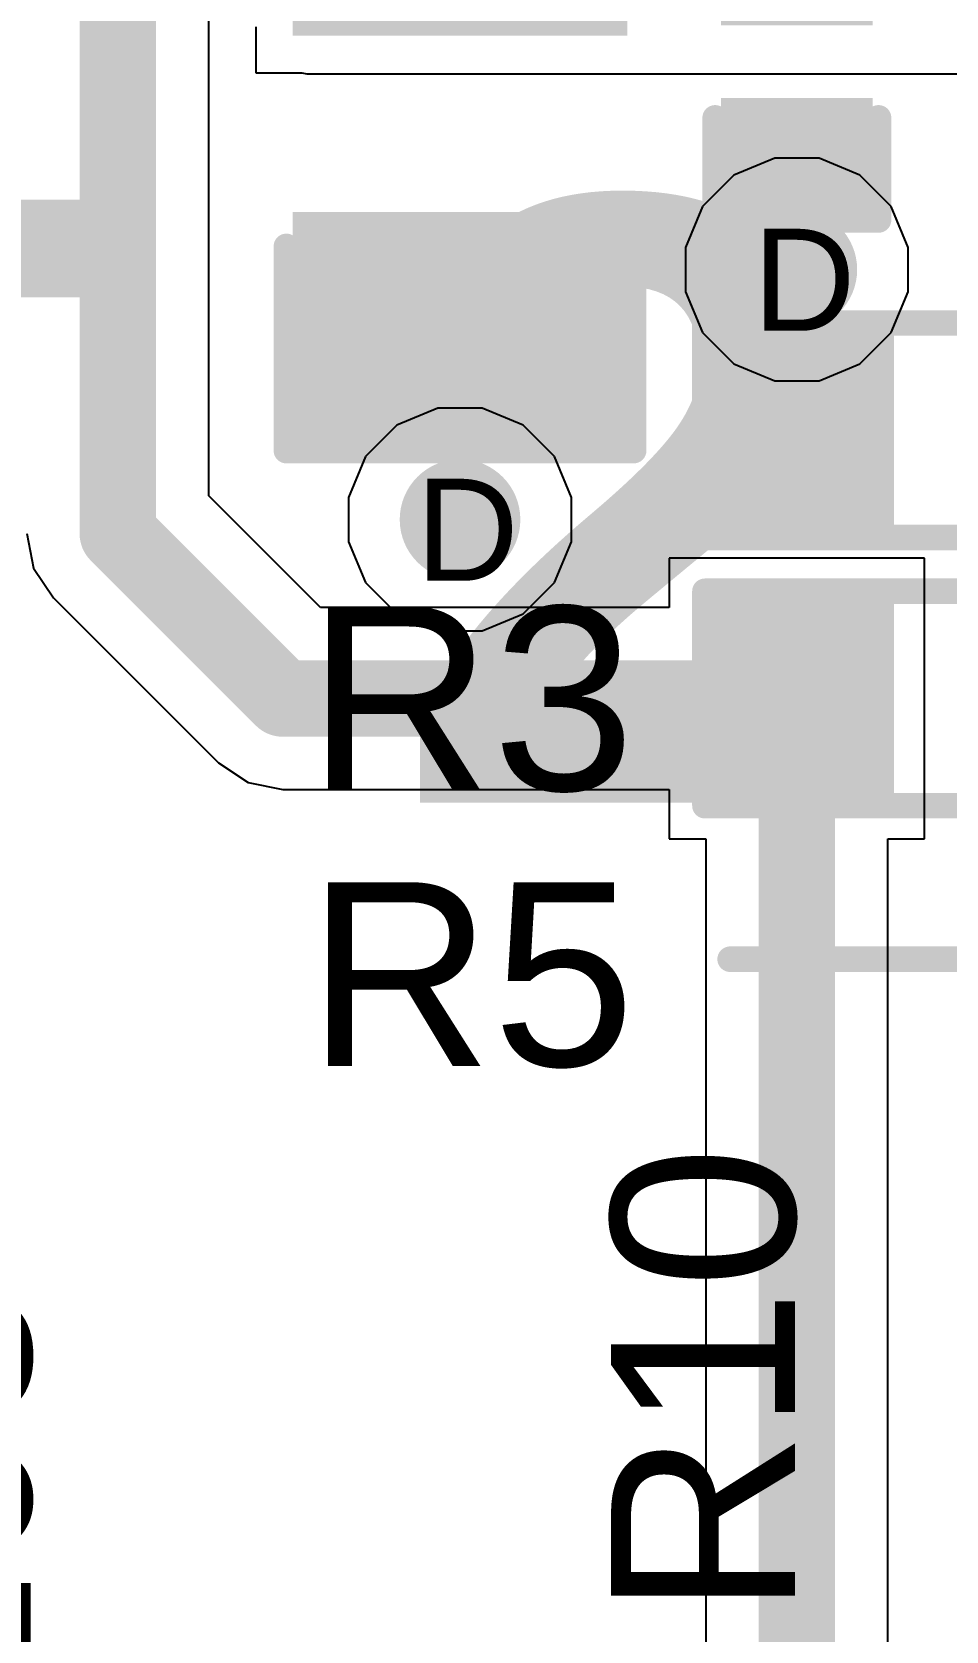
# Model space of a CAD drawing. Header units: inches. Extents: x -11 to 5428, y 0 to 5423.
# Drawn here: x 309.53 to 314.08, y 12.15 to 20.1 of the extents above; entities that cross this region are included whole.
import ezdxf

# ---------------------------------------------------------------- set-up
doc = ezdxf.new("R2010")
doc.units = ezdxf.units.IN
for name, color, linetype in [('Bottom Layer', 5, 'Continuous'), ('Drill Drawing', 1, 'Continuous'), ('GND', 16, 'Continuous'), ('PWR', 76, 'Continuous'), ('Top Layer', 1, 'Continuous'), ('Top Overlay', 2, 'Continuous'), ('Top Paste', 8, 'Continuous'), ('Top Solder', 216, 'Continuous'), ('Via Holes', 16, 'Continuous')]:
    doc.layers.add(name, color=color, linetype=linetype)
doc.styles.add('Arial', font='', dxfattribs={"height": 0.2})
doc.styles.add('Arial_Bold', font='', dxfattribs={"height": 0.2})
doc.styles.get('Arial').set_extended_font_data('Arial')
doc.styles.get('Arial_Bold').set_extended_font_data('Arial', bold=True)

# ---------------------------------------------------------------- blocks, each defined once
blk = doc.blocks.new('C___0805_633')
at = {"layer": 'Top Layer'}
for points in [[(-1.524, 0.76201016), (-0.508, 0.76201016), (-0.508, -0.76198984), (-1.524, -0.76198984)], [(0.508, 0.76201016), (1.524, 0.76201016), (1.524, -0.76198984), (0.508, -0.76198984)]]:
    blk.add_hatch(color=1, dxfattribs=at).paths.add_polyline_path(points)
at = {"layer": 'Top Paste'}
for points in [[(-1.524, 0.76201016), (-0.508, 0.76201016), (-0.508, -0.76198984), (-1.524, -0.76198984)], [(0.508, 0.76201016), (1.524, 0.76201016), (1.524, -0.76198984), (0.508, -0.76198984)]]:
    blk.add_hatch(color=8, dxfattribs=at).paths.add_polyline_path(points)
at = {"layer": 'Top Solder'}
for points in [[(-1.59399986, 0.83201002), (-0.4380001399999999, 0.83201002), (-0.4380001399999999, -0.8319896999999999), (-1.59399986, -0.8319896999999999)], [(0.4380001399999999, 0.83201002), (1.59399986, 0.83201002), (1.59399986, -0.8319896999999999), (0.4380001399999999, -0.8319896999999999)]]:
    blk.add_hatch(color=216, dxfattribs=at).paths.add_polyline_path(points)
at = {"layer": 'Top Overlay'}
for points in [[(-1.6256, 0.8636101599999999, 0.127, 0.127, 0), (-0.6096, 0.8636101599999999, 0.127, 0.127, 0)], [(-1.6256, 0.8636101599999999, 0.127, 0.127, 0), (-1.6256, -0.8635898399999999, 0.127, 0.127, 0)], [(0.6096, 0.8636101599999999, 0.127, 0.127, 0), (1.6256, 0.8636101599999999, 0.127, 0.127, 0)], [(1.6256, 0.8636101599999999, 0.127, 0.127, 0), (1.6256, -0.8635898399999999, 0.127, 0.127, 0)], [(-1.6256, -0.8635898399999999, 0.127, 0.127, 0), (-0.6096, -0.8635898399999999, 0.127, 0.127, 0)], [(0.6096, -0.8635898399999999, 0.127, 0.127, 0), (1.6256, -0.8635898399999999, 0.127, 0.127, 0)]]:
    blk.add_lwpolyline(points, format="xyseb", dxfattribs=at)
for points in [[(-1.65735, 0.8636101599999999, 0.0635, 0.0635, 1), (-1.59385, 0.8636101599999999, 0.0635, 0.0635, 1)], [(-1.65735, 0.8636101599999999, 0.0635, 0.0635, 1), (-1.59385, 0.8636101599999999, 0.0635, 0.0635, 1)], [(-0.64135, 0.8636101599999999, 0.0635, 0.0635, 1), (-0.57785, 0.8636101599999999, 0.0635, 0.0635, 1)], [(0.57785, 0.8636101599999999, 0.0635, 0.0635, 1), (0.64135, 0.8636101599999999, 0.0635, 0.0635, 1)], [(1.59385, 0.8636101599999999, 0.0635, 0.0635, 1), (1.65735, 0.8636101599999999, 0.0635, 0.0635, 1)], [(1.59385, 0.8636101599999999, 0.0635, 0.0635, 1), (1.65735, 0.8636101599999999, 0.0635, 0.0635, 1)], [(-1.65735, -0.8635898399999999, 0.0635, 0.0635, 1), (-1.59385, -0.8635898399999999, 0.0635, 0.0635, 1)], [(-1.65735, -0.8635898399999999, 0.0635, 0.0635, 1), (-1.59385, -0.8635898399999999, 0.0635, 0.0635, 1)], [(-0.64135, -0.8635898399999999, 0.0635, 0.0635, 1), (-0.57785, -0.8635898399999999, 0.0635, 0.0635, 1)], [(0.57785, -0.8635898399999999, 0.0635, 0.0635, 1), (0.64135, -0.8635898399999999, 0.0635, 0.0635, 1)], [(1.59385, -0.8635898399999999, 0.0635, 0.0635, 1), (1.65735, -0.8635898399999999, 0.0635, 0.0635, 1)], [(1.59385, -0.8635898399999999, 0.0635, 0.0635, 1), (1.65735, -0.8635898399999999, 0.0635, 0.0635, 1)]]:
    blk.add_lwpolyline(points, format="xyseb", close=True, dxfattribs=at)
blk = doc.blocks.new('R___0603_759')
at = {"layer": 'Top Layer'}
for points in [[(-0.3809999999999999, 0.4445), (-0.3810000000000001, -0.4445), (-1.143, -0.4445), (-1.143, 0.4445)], [(1.143, 0.4445), (1.143, -0.4445), (0.3809999999999999, -0.4445), (0.3810000000000001, 0.4445)]]:
    blk.add_hatch(color=1, dxfattribs=at).paths.add_polyline_path(points)
at = {"layer": 'Top Paste'}
for points in [[(-0.3809999999999999, 0.4445), (-0.3810000000000001, -0.4445), (-1.143, -0.4445), (-1.143, 0.4445)], [(1.143, 0.4445), (1.143, -0.4445), (0.3809999999999999, -0.4445), (0.3810000000000001, 0.4445)]]:
    blk.add_hatch(color=8, dxfattribs=at).paths.add_polyline_path(points)
at = {"layer": 'Top Solder'}
for points in [[(-0.2793999999999999, 0.5460999999999999), (-0.2794, -0.5461), (-1.2446, -0.5460999999999999), (-1.2446, 0.5461)], [(1.2446, 0.5460999999999999), (1.2446, -0.5461), (0.2793999999999999, -0.5460999999999999), (0.2794, 0.5461)]]:
    blk.add_hatch(color=216, dxfattribs=at).paths.add_polyline_path(points)
at = {"layer": 'Top Overlay'}
for points in [[(-1.2192, -0.5334, 0.127, 0.127, 0), (-1.2192, 0.5334, 0.127, 0.127, 0)], [(-1.2192, 0.5334, 0.127, 0.127, 0), (1.2192, 0.5334, 0.127, 0.127, 0)], [(1.2192, -0.5334, 0.127, 0.127, 0), (1.2192, 0.5334, 0.127, 0.127, 0)], [(-1.2192, -0.5334, 0.127, 0.127, 0), (1.2192, -0.5334, 0.127, 0.127, 0)]]:
    blk.add_lwpolyline(points, format="xyseb", dxfattribs=at)
for points in [[(-1.25095, 0.5334, 0.0635, 0.0635, 1), (-1.18745, 0.5334, 0.0635, 0.0635, 1)], [(-1.25095, 0.5334, 0.0635, 0.0635, 1), (-1.18745, 0.5334, 0.0635, 0.0635, 1)], [(1.18745, 0.5334, 0.0635, 0.0635, 1), (1.25095, 0.5334, 0.0635, 0.0635, 1)], [(1.18745, 0.5334, 0.0635, 0.0635, 1), (1.25095, 0.5334, 0.0635, 0.0635, 1)], [(-1.25095, -0.5334, 0.0635, 0.0635, 1), (-1.18745, -0.5334, 0.0635, 0.0635, 1)], [(-1.25095, -0.5334, 0.0635, 0.0635, 1), (-1.18745, -0.5334, 0.0635, 0.0635, 1)], [(1.18745, -0.5334, 0.0635, 0.0635, 1), (1.25095, -0.5334, 0.0635, 0.0635, 1)], [(1.18745, -0.5334, 0.0635, 0.0635, 1), (1.25095, -0.5334, 0.0635, 0.0635, 1)]]:
    blk.add_lwpolyline(points, format="xyseb", close=True, dxfattribs=at)
blk = doc.blocks.new('R___0603_761')
at = {"layer": 'Top Layer'}
for points in [[(-0.3809999999999999, 0.4445), (-0.3810000000000001, -0.4445), (-1.143, -0.4445), (-1.143, 0.4445)], [(1.143, 0.4445), (1.143, -0.4445), (0.3809999999999999, -0.4445), (0.3810000000000001, 0.4445)]]:
    blk.add_hatch(color=1, dxfattribs=at).paths.add_polyline_path(points)
at = {"layer": 'Top Paste'}
for points in [[(-0.3809999999999999, 0.4445), (-0.3810000000000001, -0.4445), (-1.143, -0.4445), (-1.143, 0.4445)], [(1.143, 0.4445), (1.143, -0.4445), (0.3809999999999999, -0.4445), (0.3810000000000001, 0.4445)]]:
    blk.add_hatch(color=8, dxfattribs=at).paths.add_polyline_path(points)
at = {"layer": 'Top Solder'}
for points in [[(-0.2793999999999999, 0.5460999999999999), (-0.2794, -0.5461), (-1.2446, -0.5460999999999999), (-1.2446, 0.5461)], [(1.2446, 0.5460999999999999), (1.2446, -0.5461), (0.2793999999999999, -0.5460999999999999), (0.2794, 0.5461)]]:
    blk.add_hatch(color=216, dxfattribs=at).paths.add_polyline_path(points)
at = {"layer": 'Top Overlay'}
for points in [[(-1.2192, -0.5334, 0.127, 0.127, 0), (-1.2192, 0.5334, 0.127, 0.127, 0)], [(-1.2192, 0.5334, 0.127, 0.127, 0), (1.2192, 0.5334, 0.127, 0.127, 0)], [(1.2192, -0.5334, 0.127, 0.127, 0), (1.2192, 0.5334, 0.127, 0.127, 0)], [(-1.2192, -0.5334, 0.127, 0.127, 0), (1.2192, -0.5334, 0.127, 0.127, 0)]]:
    blk.add_lwpolyline(points, format="xyseb", dxfattribs=at)
for points in [[(-1.25095, 0.5334, 0.0635, 0.0635, 1), (-1.18745, 0.5334, 0.0635, 0.0635, 1)], [(-1.25095, 0.5334, 0.0635, 0.0635, 1), (-1.18745, 0.5334, 0.0635, 0.0635, 1)], [(1.18745, 0.5334, 0.0635, 0.0635, 1), (1.25095, 0.5334, 0.0635, 0.0635, 1)], [(1.18745, 0.5334, 0.0635, 0.0635, 1), (1.25095, 0.5334, 0.0635, 0.0635, 1)], [(-1.25095, -0.5334, 0.0635, 0.0635, 1), (-1.18745, -0.5334, 0.0635, 0.0635, 1)], [(-1.25095, -0.5334, 0.0635, 0.0635, 1), (-1.18745, -0.5334, 0.0635, 0.0635, 1)], [(1.18745, -0.5334, 0.0635, 0.0635, 1), (1.25095, -0.5334, 0.0635, 0.0635, 1)], [(1.18745, -0.5334, 0.0635, 0.0635, 1), (1.25095, -0.5334, 0.0635, 0.0635, 1)]]:
    blk.add_lwpolyline(points, format="xyseb", close=True, dxfattribs=at)
blk = doc.blocks.new('C___0402_821')
at = {"layer": 'Top Layer'}
for points in [[(-0.69851778, -0.3175), (-0.69851778, 0.3175), (-0.24131778, 0.3175), (-0.24131778, -0.3175)], [(0.24128222, -0.3175), (0.24128222, 0.3175), (0.6984822199999999, 0.3175), (0.6984822199999999, -0.3175)]]:
    blk.add_hatch(color=1, dxfattribs=at).paths.add_polyline_path(points)
at = {"layer": 'Top Paste'}
for points in [[(-0.69851778, -0.3175), (-0.69851778, 0.3175), (-0.24131778, 0.3175), (-0.24131778, -0.3175)], [(0.24128222, -0.3175), (0.24128222, 0.3175), (0.6984822199999999, 0.3175), (0.6984822199999999, -0.3175)]]:
    blk.add_hatch(color=8, dxfattribs=at).paths.add_polyline_path(points)
at = {"layer": 'Top Solder'}
for points in [[(-0.75851766, -0.37749988), (-0.75851766, 0.37749988), (-0.1813178999999999, 0.37749988), (-0.1813179, -0.37749988)], [(0.18128234, -0.37749988), (0.18128234, 0.37749988), (0.7584820999999999, 0.37749988), (0.7584820999999999, -0.37749988)]]:
    blk.add_hatch(color=216, dxfattribs=at).paths.add_polyline_path(points)
at = {"layer": 'Top Overlay'}
for points in [[(-0.78741778, 0.4064, 0.127, 0.127, 0), (-0.78741778, -0.4064, 0.127, 0.127, 0)], [(-0.78741778, 0.4064, 0.127, 0.127, 0), (-0.27941778, 0.4064, 0.127, 0.127, 0)], [(0.27938222, 0.4064, 0.127, 0.127, 0), (0.78738222, 0.4064, 0.127, 0.127, 0)], [(0.78738222, 0.4064, 0.127, 0.127, 0), (0.78738222, -0.4064, 0.127, 0.127, 0)], [(-0.78741778, -0.4064, 0.127, 0.127, 0), (-0.27941778, -0.4064, 0.127, 0.127, 0)], [(0.27938222, -0.4064, 0.127, 0.127, 0), (0.78738222, -0.4064, 0.127, 0.127, 0)]]:
    blk.add_lwpolyline(points, format="xyseb", dxfattribs=at)
for points in [[(-0.81916778, 0.4064, 0.0635, 0.0635, 1), (-0.75566778, 0.4064, 0.0635, 0.0635, 1)], [(-0.81916778, 0.4064, 0.0635, 0.0635, 1), (-0.75566778, 0.4064, 0.0635, 0.0635, 1)], [(-0.3111677799999999, 0.4064, 0.0635, 0.0635, 1), (-0.24766778, 0.4064, 0.0635, 0.0635, 1)], [(0.24763222, 0.4064, 0.0635, 0.0635, 1), (0.31113222, 0.4064, 0.0635, 0.0635, 1)], [(0.75563222, 0.4064, 0.0635, 0.0635, 1), (0.81913222, 0.4064, 0.0635, 0.0635, 1)], [(0.75563222, 0.4064, 0.0635, 0.0635, 1), (0.81913222, 0.4064, 0.0635, 0.0635, 1)], [(-0.81916778, -0.4064, 0.0635, 0.0635, 1), (-0.75566778, -0.4064, 0.0635, 0.0635, 1)], [(-0.81916778, -0.4064, 0.0635, 0.0635, 1), (-0.75566778, -0.4064, 0.0635, 0.0635, 1)], [(-0.3111677799999999, -0.4064, 0.0635, 0.0635, 1), (-0.24766778, -0.4064, 0.0635, 0.0635, 1)], [(0.24763222, -0.4064, 0.0635, 0.0635, 1), (0.31113222, -0.4064, 0.0635, 0.0635, 1)], [(0.75563222, -0.4064, 0.0635, 0.0635, 1), (0.81913222, -0.4064, 0.0635, 0.0635, 1)], [(0.75563222, -0.4064, 0.0635, 0.0635, 1), (0.81913222, -0.4064, 0.0635, 0.0635, 1)]]:
    blk.add_lwpolyline(points, format="xyseb", close=True, dxfattribs=at)

msp = doc.modelspace()

# ---------------------------------------------------------------- hatches: boundary and pattern name
at = {"layer": 'Bottom Layer'}
h = msp.add_hatch(color=5, dxfattribs=at)
edge = h.paths.add_edge_path()
edge.add_arc((313.3344127, 18.9230127), 0.2999994, 0, 360)
h = msp.add_hatch(color=5, dxfattribs=at)
edge = h.paths.add_edge_path()
edge.add_arc((311.6591811, 17.67943886), 0.2999994, 0, 360)
at = {"layer": 'GND'}
h = msp.add_hatch(color=16, dxfattribs=at)
edge = h.paths.add_edge_path()
edge.add_arc((313.3344127, 18.9230127), 0.2999994, 0, 360)
h = msp.add_hatch(color=16, dxfattribs=at)
edge = h.paths.add_edge_path()
edge.add_arc((311.6591811, 17.67943886), 0.2999994, 0, 360)
at = {"layer": 'PWR'}
h = msp.add_hatch(color=76, dxfattribs=at)
edge = h.paths.add_edge_path()
edge.add_arc((313.3344127, 18.9230127), 0.2999994, 0, 360)
h = msp.add_hatch(color=76, dxfattribs=at)
edge = h.paths.add_edge_path()
edge.add_arc((311.6591811, 17.67943886), 0.2999994, 0, 360)
at = {"layer": 'Top Layer'}
h = msp.add_hatch(color=1, dxfattribs=at)
edge = h.paths.add_edge_path()
edge.add_arc((313.3344127, 18.9230127), 0.2999994, 0, 360)
h = msp.add_hatch(color=1, dxfattribs=at)
edge = h.paths.add_edge_path()
edge.add_arc((311.6591811, 17.67943886), 0.2999994, 0, 360)
at = {"layer": 'Via Holes'}
h = msp.add_hatch(color=7, dxfattribs=at)
edge = h.paths.add_edge_path()
edge.add_arc((313.3344127, 18.9230127), 0.1499997, 0, 360)
h = msp.add_hatch(color=7, dxfattribs=at)
edge = h.paths.add_edge_path()
edge.add_arc((311.6591811, 17.67943886), 0.1499997, 0, 360)

# ---------------------------------------------------------------- linework, layer by layer
at = {"layer": 'PWR'}
for p, q in [((313.2242148, 19.4770121), (313.02059824, 19.3926714)), ((313.4446106, 19.4770121), (313.2242148, 19.4770121)), ((313.64822716, 19.3926714), (313.4446106, 19.4770121)), ((313.02059824, 19.3926714), (312.864754, 19.23682716)), ((313.8040713999999, 19.23682716), (313.64822716, 19.3926714)), ((312.864754, 19.23682716), (312.7804133, 19.0332106)), ((313.8884121, 19.0332106), (313.8040713999999, 19.23682716)), ((312.7804133, 19.0332106), (312.7804133, 18.8128148)), ((313.8884121, 18.8128148), (313.8884121, 19.0332106)), ((312.7804133, 18.8128148), (312.864754, 18.60919824)), ((313.8040713999999, 18.60919824), (313.8884121, 18.8128148)), ((312.864754, 18.60919824), (313.02059824, 18.453354)), ((313.64822716, 18.453354), (313.8040713999999, 18.60919824)), ((313.02059824, 18.453354), (313.2242148, 18.3690133)), ((313.4446106, 18.3690133), (313.64822716, 18.453354)), ((313.2242148, 18.3690133), (313.4446106, 18.3690133)), ((311.5489832, 18.23343826), (311.34536664, 18.14909756)), ((311.769379, 18.23343826), (311.5489832, 18.23343826)), ((311.97299556, 18.14909756), (311.769379, 18.23343826)), ((311.34536664, 18.14909756), (311.1895224, 17.99325332)), ((312.1288398, 17.99325332), (311.97299556, 18.14909756)), ((311.1895224, 17.99325332), (311.1051817, 17.78963676)), ((312.2131805, 17.78963676), (312.1288398, 17.99325332)), ((311.1051817, 17.78963676), (311.1051817, 17.56924096)), ((312.2131805, 17.56924096), (312.2131805, 17.78963676)), ((311.1051817, 17.56924096), (311.1895224, 17.3656244)), ((312.1288398, 17.3656244), (312.2131805, 17.56924096)), ((311.1895224, 17.3656244), (311.34536664, 17.20978016)), ((311.97299556, 17.20978016), (312.1288398, 17.3656244)), ((311.34536664, 17.20978016), (311.5489832, 17.12543946)), ((311.769379, 17.12543946), (311.97299556, 17.20978016)), ((311.5489832, 17.12543946), (311.769379, 17.12543946))]:
    msp.add_line(p, q, dxfattribs=at)
at = {"layer": 'Top Layer'}
for p, q in [((310.4104155, 17.79800606), (310.4104155, 50.48628205999999)), ((310.6431811, 20.13091224), (310.6431811, 19.9019287)), ((310.6431811, 19.9019287), (310.87216464, 19.9019287)), ((310.87216464, 19.9019287), (310.8971811, 19.89695284)), ((310.8971811, 19.89695284), (315.57501528, 19.89695284)), ((310.96580174, 17.24261982), (310.4104155, 17.79800606)), ((309.5040012599999, 17.61027974), (309.53849954, 17.43684346)), ((309.53849954, 17.43684346), (309.63674166, 17.28981302)), ((313.9694127, 17.4879127), (312.6994127, 17.4879127)), ((312.6994127, 17.4879127), (312.6994127, 17.24261982)), ((313.9694127, 16.0909127), (313.9694127, 17.4879127)), ((309.63674166, 17.28981302), (310.4576087, 16.46894598)), ((312.6994127, 17.24261982), (310.96580174, 17.24261982)), ((310.4576087, 16.46894598), (310.60463914, 16.37070386)), ((310.60463914, 16.37070386), (310.77807542, 16.33620304)), ((310.77807542, 16.33620304), (310.7780881199999, 16.33620558)), ((310.7780881199999, 16.33620558), (312.6994127, 16.33620558)), ((312.6994127, 16.33620558), (312.6994127, 16.0909127)), ((312.6994127, 16.0909127), (312.88120558, 16.0909127)), ((312.88120558, 16.0909127), (312.88120558, 12.02738768)), ((313.78761982, 11.8396639), (313.78761982, 16.0909127)), ((313.78761982, 16.0909127), (313.9694127, 16.0909127))]:
    msp.add_line(p, q, dxfattribs=at)
for points in [[(309.95720838, 17.61027974, 0.3809999999999999, 0.3809999999999999, 0), (309.95720838, 50.67400838, 0.3809999999999999, 0.3809999999999999, 0)], [(313.3344127, 18.1239287, 0.2032, 0.2032, 0), (313.3344127, 18.9230127, 0.2032, 0.2032, 0)], [(311.6591811, 17.67943886, 0.2032, 0.2032, 0), (311.6591811, 18.6319287, 0.2032, 0.2032, 0)], [(309.95720838, 17.61027974, 0.3809999999999999, 0.3809999999999999, 0), (310.77807542, 16.7894127, 0.3809999999999999, 0.3809999999999999, 0)], [(310.77807542, 16.7894127, 0.3809999999999999, 0.3809999999999999, 0), (313.3344127, 16.7894127, 0.3809999999999999, 0.3809999999999999, 0)], [(313.3344127, 11.8396639, 0.3809999999999999, 0.3809999999999999, 0), (313.3344127, 16.7894127, 0.3809999999999999, 0.3809999999999999, 0)]]:
    msp.add_lwpolyline(points, format="xyseb", dxfattribs=at)
for points in [[(313.2836127, 18.9230127, 0.1016, 0.1016, 1), (313.3852127, 18.9230127, 0.1016, 0.1016, 1)], [(311.6083811, 18.6319287, 0.1016, 0.1016, 1), (311.7099811, 18.6319287, 0.1016, 0.1016, 1)], [(313.2836127, 18.1239287, 0.1016, 0.1016, 1), (313.3852127, 18.1239287, 0.1016, 0.1016, 1)], [(309.86195838, 17.61027974, 0.1905, 0.1905, 1), (310.05245838, 17.61027974, 0.1905, 0.1905, 1)], [(309.86195838, 17.61027974, 0.1905, 0.1905, 1), (310.05245838, 17.61027974, 0.1905, 0.1905, 1)], [(311.6083811, 17.67943886, 0.1016, 0.1016, 1), (311.7099811, 17.67943886, 0.1016, 0.1016, 1)], [(310.68282542, 16.7894127, 0.1905, 0.1905, 1), (310.87332542, 16.7894127, 0.1905, 0.1905, 1)], [(310.68282542, 16.7894127, 0.1905, 0.1905, 1), (310.87332542, 16.7894127, 0.1905, 0.1905, 1)], [(313.2391627, 16.7894127, 0.1905, 0.1905, 1), (313.4296626999999, 16.7894127, 0.1905, 0.1905, 1)], [(313.2391627, 16.7894127, 0.1905, 0.1905, 1), (313.4296626999999, 16.7894127, 0.1905, 0.1905, 1)]]:
    msp.add_lwpolyline(points, format="xyseb", close=True, dxfattribs=at)
at = {"layer": 'Top Overlay'}
msp.add_lwpolyline([(313.0026125, 15.4924125, 0.127, 0.127, 0), (315.7075093, 15.4924125, 0.127, 0.127, 0)], format="xyseb", dxfattribs=at)
msp.add_lwpolyline([(312.9708625, 15.4924125, 0.0635, 0.0635, 1), (313.0343625, 15.4924125, 0.0635, 0.0635, 1)], format="xyseb", close=True, dxfattribs=at)

# ---------------------------------------------------------------- block references
at = {"rotation": 90}
for name, p in [('C___0805_633', (311.65919126, 19.6479287)), ('C___0402_821', (313.3344127, 19.95711528))]:
    msp.add_blockref(name, p, dxfattribs=at)
for name, p in [('R___0603_759', (314.0964127, 18.1239287)), ('R___0603_761', (314.0964127, 16.7894127))]:
    msp.add_blockref(name, p)

# ---------------------------------------------------------------- texts
at = {"layer": 'Drill Drawing', "style": 'Arial'}
for p in [(313.1143344, 18.61829652), (311.4391027999999, 17.37472268)]:
    msp.add_text('D', height=0.508, dxfattribs=at).set_placement(p)
at = {"layer": 'Top Overlay'}
for s, height, rotation, style, p in [('ETHERNET 2', 2.99999908, 360, 'Arial_Bold', (287.56660038, 16.27120698)), ('R10', 0.9143999999999999, 90, 'Arial', (313.32495374, 12.22071724)), ('R108', 0.9143999999999999, 90, 'Arial', (309.52426538, 10.81889886))]:
    msp.add_text(s, height=height, rotation=rotation, dxfattribs=dict(at, style=style)).set_placement(p)
at = {"layer": 'Top Overlay', "style": 'Arial'}
for s, p in [('R3', (310.89743764, 16.33236002)), ('R5', (310.89742748, 14.96076002))]:
    msp.add_text(s, height=0.9143999999999999, dxfattribs=at).set_placement(p)

doc.saveas('drawing.dxf')
